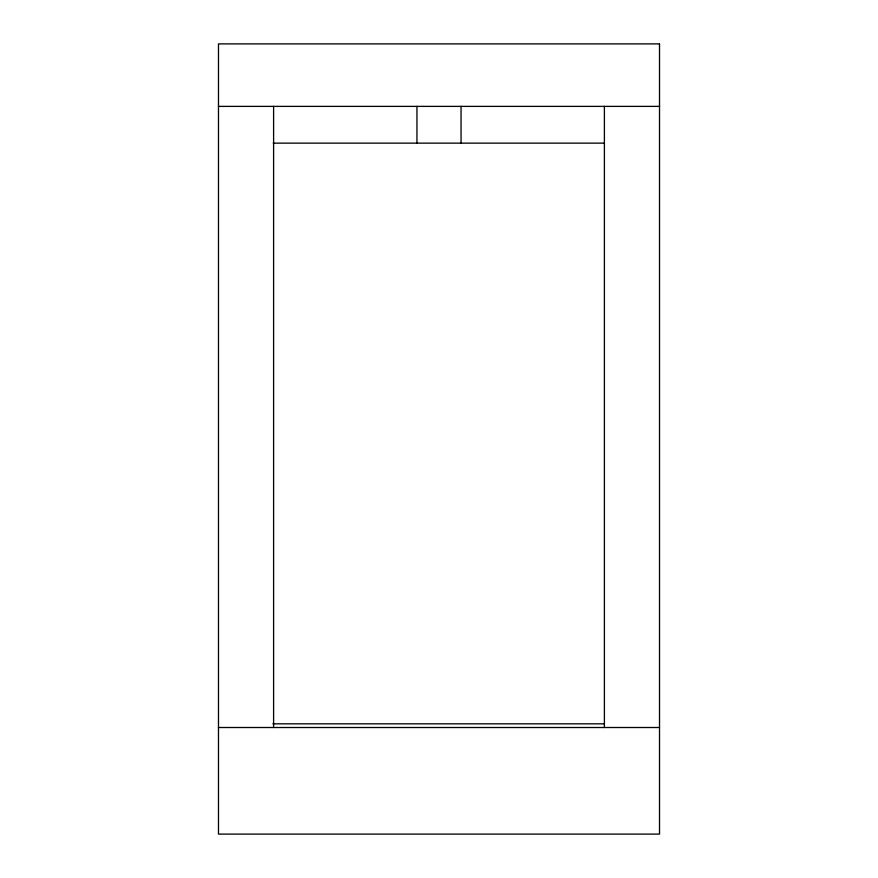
<?xml version="1.0" encoding="UTF-8"?>
<svg xmlns="http://www.w3.org/2000/svg" width="878" height="878" viewBox="0 0 878 878"><rect width="100%" height="100%" fill="white"/><g stroke="black" fill="none" stroke-linecap="round" stroke-linejoin="round"><path stroke-width="1.32" d="M218.479 106.381L659.521 106.381M273.223 143.136L604.393 143.136M272.849 723.834L604.393 723.834M218.479 727.511L659.521 727.511M604.393 106.381L604.393 727.511M461.049 106.381L461.049 143.136M416.951 106.381L416.951 143.136M273.607 106.381L273.607 727.511M659.521 43.9L218.479 43.9L218.479 834.1L659.521 834.1L659.521 43.9"/></g></svg>
